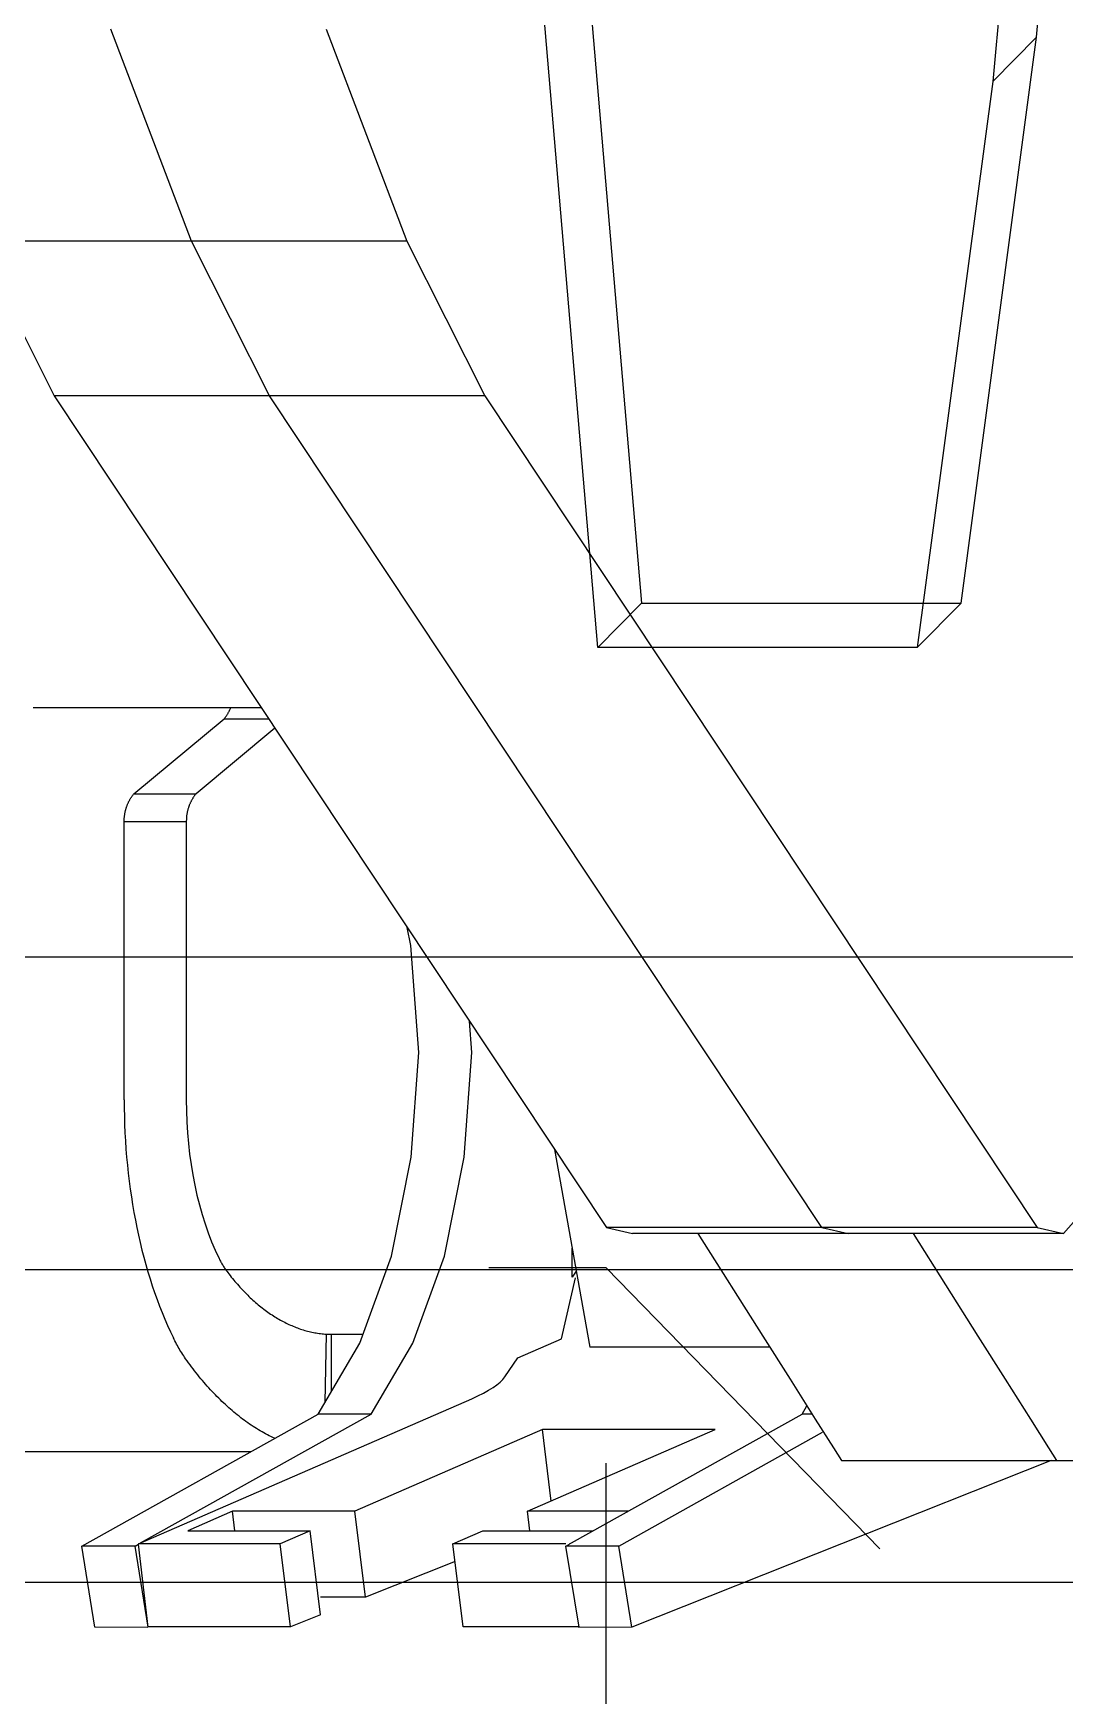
# Model space of a CAD drawing. Header units: millimetres. Extents: x 1084702 to 1166801, y 36632 to 124519.
# Drawn here: x 1098834.3 to 1098966.3, y 57523.3 to 57736 of the extents above; entities that cross this region are included whole.
import ezdxf

# ---------------------------------------------------------------- set-up
doc = ezdxf.new("R2010")
doc.units = ezdxf.units.MM
doc.header["$LTSCALE"] = 250
doc.linetypes.add('CENTER', pattern=[3, 2.5, -0.25, 0, -0.25])
doc.linetypes.add('DASHED', pattern=[0.75, 0.5, -0.25])
doc.layers.get('0').update_dxf_attribs({"color": 255})

# ---------------------------------------------------------------- blocks, each defined once
blk = doc.blocks.new('PK65002M m platform_top')
at = {"linetype": 'Continuous'}
for p, q in [((-10814.06, 3818.35), (-10760.38, 3839.68)), ((-10760.38, 3839.68), (-10753.59, 3839.69)), ((-10760.38, 3839.68), (-10758.74, 3829.28)), ((-10753.71, 3839.63), (-10738.8, 3839.63)), ((-10753.65, 3839.66), (-10751.96, 3829.28)), ((-10738.8, 3839.63), (-10737.5, 3828.99)), ((-10720.55, 3838.1), (-10716.71, 3839.63)), ((-10716.71, 3839.63), (-10715.41, 3828.99)), ((-10716.71, 3839.63), (-10698.59, 3839.63)), ((-10698.53, 3839.66), (-10697.29, 3829.02)), ((-10698.53, 3839.66), (-10696.84, 3829.28)), ((-10698.47, 3839.69), (-10691.68, 3839.68)), ((-10691.68, 3839.68), (-10690.05, 3829.28)), ((-10720.55, 3838.1), (-10719.23, 3827.32)), ((-10737.78, 3831.26), (-10726.3, 3835.82)), ((-10726.3, 3835.82), (-10724.96, 3824.83)), ((-10726.3, 3835.82), (-10720.55, 3835.82)), ((-10758.74, 3829.28), (-10784.8, 3814.71)), ((-10752.68, 3828.87), (-10782.18, 3812.38)), ((-10758.74, 3829.28), (-10751.96, 3829.28)), ((-10752.41, 3828.99), (-10752.68, 3828.87)), ((-10751.96, 3829.28), (-10752.42, 3829.02)), ((-10751.96, 3828.99), (-10737.5, 3828.99)), ((-10737.5, 3828.99), (-10741.33, 3827.32)), ((-10697.29, 3828.99), (-10739.91, 3810.42)), ((-10697.55, 3828.87), (-10727.05, 3812.38)), ((-10690.05, 3829.28), (-10720.27, 3812.38)), ((-10719.23, 3827.32), (-10715.41, 3828.99)), ((-10715.41, 3828.99), (-10697.29, 3828.99)), ((-10696.84, 3829.28), (-10697.29, 3829.02)), ((-10696.84, 3829.28), (-10690.05, 3829.28)), ((-10741.33, 3827.32), (-10755.45, 3827.32)), ((-10747.35, 3827.32), (-10747.05, 3824.83)), ((-10703.57, 3827.32), (-10719.23, 3827.32)), ((-10709.6, 3827.32), (-10709.29, 3824.83)), ((-10709.29, 3824.83), (-10703.57, 3827.32)), ((-10747.05, 3824.83), (-10771.04, 3814.38)), ((-10759.91, 3824.83), (-10747.05, 3824.83)), ((-10748.95, 3814.38), (-10724.96, 3824.83)), ((-10724.96, 3824.83), (-10709.29, 3824.83)), ((-10750.06, 3823.52), (-10748.95, 3814.38)), ((-10787.22, 3818.35), (-10842.34, 3818.35)), ((-10814.78, 3818.35), (-10813.74, 3816.71)), ((-10786.18, 3816.71), (-10787.22, 3818.35)), ((-10813.74, 3816.71), (-10811.43, 3813.04)), ((-10783.87, 3813.04), (-10786.18, 3816.71)), ((-10637.36, 3817.18), (-10711.7, 3817.18)), ((-10771.04, 3814.38), (-10748.95, 3814.38)), ((-10811.43, 3813.04), (-10808.19, 3807.91)), ((-10780.63, 3807.91), (-10783.87, 3813.04)), ((-10783.45, 3812.38), (-10782.18, 3812.38)), ((-10782.18, 3812.38), (-10782.78, 3811.32)), ((-10727.05, 3812.38), (-10720.27, 3812.38)), ((-10721.97, 3809.49), (-10721.97, 3802.18)), ((-10721.14, 3810.91), (-10721.31, 3802.16)), ((-10808.19, 3807.91), (-10804.71, 3802.4)), ((-10777.15, 3802.4), (-10780.63, 3807.91)), ((-10744.16, 3807.63), (-10745.8, 3805.19)), ((-10745.8, 3805.19), (-10751.39, 3802.76)), ((-10778.06, 3803.84), (-10755, 3803.84)), ((-10750.51, 3778.51), (-10755, 3803.84)), ((-10751.39, 3802.76), (-10753.2, 3794.95)), ((-10804.71, 3802.4), (-10796.41, 3789.26)), ((-10768.85, 3789.26), (-10777.15, 3802.4)), ((-10721.31, 3802.18), (-10726.02, 3802.18)), ((-10753.28, 3794.11), (-10752.76, 3794.85)), ((-10752.76, 3794.85), (-10752.76, 3791.17)), ((-10815.61, 3789.26), (-10818.51, 3786)), ((-10812.26, 3788.49), (-10815.61, 3789.26)), ((-10815.61, 3789.26), (-10760.49, 3789.26)), ((-10741.59, 3682.06), (-10812.26, 3788.49)), ((-10812.26, 3788.49), (-10757.14, 3788.49)), ((-10784.7, 3788.49), (-10788.05, 3789.26)), ((-10784.7, 3788.49), (-10714.03, 3682.06)), ((-10757.14, 3788.49), (-10760.49, 3789.26)), ((-10686.47, 3682.06), (-10757.14, 3788.49)), ((-10703.39, 3736.54), (-10703.39, 3772.18)), ((-10695.45, 3772.18), (-10695.45, 3736.54)), ((-10739.91, 3766.09), (-10739.62, 3762.1)), ((-10695.45, 3736.54), (-10703.39, 3736.54)), ((-10714.72, 3724.61), (-10704.64, 3733.01)), ((-10696.69, 3733.01), (-10708.23, 3723.4)), ((-10696.69, 3733.01), (-10704.64, 3733.01)), ((-10708.23, 3723.4), (-10713.92, 3723.4)), ((-10683.81, 3721.97), (-10712.97, 3721.97)), ((-10806.57, 3641.85), (-10796.91, 3714.29)), ((-10796.91, 3714.29), (-10802.51, 3708.61)), ((-10796.91, 3714.29), (-10756.04, 3714.29)), ((-10756.04, 3714.29), (-10761.64, 3708.61)), ((-10756.04, 3714.29), (-10747.98, 3619.69)), ((-10802.51, 3708.61), (-10812.17, 3636.16)), ((-10761.64, 3708.61), (-10802.51, 3708.61)), ((-10753.59, 3614.01), (-10761.64, 3708.61)), ((-10731.62, 3662.26), (-10741.59, 3682.06)), ((-10741.59, 3682.06), (-10686.47, 3682.06)), ((-10714.03, 3682.06), (-10704.06, 3662.26)), ((-10676.5, 3662.26), (-10686.47, 3682.06)), ((-10721.29, 3635.13), (-10731.62, 3662.26)), ((-10731.62, 3662.26), (-10676.5, 3662.26)), ((-10704.06, 3662.26), (-10693.73, 3635.13)), ((-10806.57, 3641.85), (-10812.17, 3636.16)), ((-10808.17, 3624.16), (-10806.57, 3641.85)), ((-10812.17, 3636.16), (-10813.77, 3618.48))]:
    blk.add_line(p, q, dxfattribs=at)
for points in [[(-10714.7, 3815.5), (-10714.69, 3815.49), (-10714.46, 3815.39), (-10714.23, 3815.27), (-10714, 3815.16), (-10713.77, 3815.04), (-10713.54, 3814.91), (-10713.31, 3814.79), (-10713.08, 3814.66), (-10712.85, 3814.53), (-10712.62, 3814.39), (-10712.39, 3814.25), (-10712.16, 3814.11), (-10711.94, 3813.96), (-10711.71, 3813.81), (-10711.48, 3813.66), (-10711.26, 3813.5), (-10711.03, 3813.34), (-10710.81, 3813.18), (-10710.59, 3813.02), (-10710.36, 3812.85), (-10710.14, 3812.67), (-10709.92, 3812.5), (-10709.7, 3812.32), (-10709.48, 3812.14), (-10709.26, 3811.95), (-10709.04, 3811.77), (-10708.82, 3811.57), (-10708.61, 3811.38), (-10708.39, 3811.18), (-10708.18, 3810.98), (-10707.96, 3810.78), (-10707.75, 3810.57), (-10707.54, 3810.36), (-10707.32, 3810.15), (-10707.11, 3809.94), (-10706.9, 3809.72), (-10706.69, 3809.5), (-10706.49, 3809.27), (-10706.28, 3809.04), (-10706.07, 3808.81), (-10705.87, 3808.58), (-10705.66, 3808.34), (-10705.46, 3808.11), (-10705.26, 3807.86), (-10705.06, 3807.62), (-10704.86, 3807.37), (-10704.66, 3807.12), (-10704.46, 3806.87), (-10704.27, 3806.61), (-10704.07, 3806.36), (-10703.88, 3806.09), (-10703.69, 3805.83), (-10703.5, 3805.56), (-10703.31, 3805.3)], [(-10727.05, 3812.38), (-10732.39, 3803.32), (-10736.43, 3792.16), (-10738.94, 3779.5), (-10739.91, 3766.09)], [(-10720.27, 3812.38), (-10725.61, 3803.32), (-10729.64, 3792.16), (-10732.16, 3779.5), (-10733.15, 3766.09)], [(-10703.31, 3805.3), (-10703.18, 3805.11), (-10703.06, 3804.93), (-10702.93, 3804.75), (-10702.81, 3804.56), (-10702.7, 3804.37), (-10702.58, 3804.19), (-10702.47, 3804)], [(-10702.47, 3804), (-10702.36, 3803.81), (-10702.25, 3803.61), (-10702.14, 3803.42), (-10702.04, 3803.23), (-10701.94, 3803.03), (-10701.84, 3802.83), (-10701.74, 3802.63)], [(-10721.31, 3802.16), (-10721.44, 3802.16), (-10721.57, 3802.17), (-10721.71, 3802.17), (-10721.84, 3802.18), (-10721.97, 3802.18)], [(-10708.69, 3794.26), (-10708.84, 3794.45), (-10708.99, 3794.65), (-10709.15, 3794.85), (-10709.31, 3795.04), (-10709.46, 3795.23), (-10709.62, 3795.41), (-10709.78, 3795.6), (-10709.94, 3795.78), (-10710.1, 3795.96), (-10710.26, 3796.14), (-10710.42, 3796.32), (-10710.58, 3796.49), (-10710.75, 3796.66), (-10710.91, 3796.83), (-10711.08, 3797), (-10711.25, 3797.16), (-10711.41, 3797.33), (-10711.58, 3797.49), (-10711.75, 3797.64), (-10711.92, 3797.8), (-10712.09, 3797.95), (-10712.26, 3798.1), (-10712.43, 3798.25), (-10712.6, 3798.39), (-10712.78, 3798.53), (-10712.95, 3798.67), (-10713.12, 3798.81), (-10713.3, 3798.94), (-10713.47, 3799.08), (-10713.65, 3799.2), (-10713.83, 3799.33), (-10714, 3799.46), (-10714.18, 3799.58), (-10714.36, 3799.7), (-10714.54, 3799.81), (-10714.71, 3799.93), (-10714.89, 3800.04), (-10715.07, 3800.14), (-10715.25, 3800.25), (-10715.43, 3800.35), (-10715.62, 3800.45), (-10715.8, 3800.55), (-10715.98, 3800.64), (-10716.16, 3800.74), (-10716.34, 3800.82), (-10716.52, 3800.91), (-10716.71, 3800.99), (-10716.89, 3801.07), (-10717.07, 3801.15), (-10717.26, 3801.23), (-10717.44, 3801.3), (-10717.62, 3801.37), (-10717.81, 3801.44), (-10717.99, 3801.5), (-10718.18, 3801.56), (-10718.36, 3801.62), (-10718.54, 3801.67), (-10718.73, 3801.73), (-10718.91, 3801.77), (-10719.1, 3801.82), (-10719.28, 3801.87), (-10719.47, 3801.91), (-10719.65, 3801.94), (-10719.84, 3801.98), (-10720.02, 3802.01), (-10720.2, 3802.04), (-10720.39, 3802.07), (-10720.57, 3802.09), (-10720.76, 3802.11), (-10720.94, 3802.13), (-10721.12, 3802.14), (-10721.31, 3802.16)], [(-10708.09, 3793.39), (-10708.16, 3793.5), (-10708.23, 3793.61), (-10708.3, 3793.72), (-10708.38, 3793.83), (-10708.45, 3793.94), (-10708.53, 3794.04), (-10708.61, 3794.15), (-10708.69, 3794.26)], [(-10707.59, 3792.48), (-10707.64, 3792.58), (-10707.7, 3792.7), (-10707.76, 3792.81), (-10707.82, 3792.93), (-10707.89, 3793.05), (-10707.95, 3793.16), (-10708.02, 3793.28), (-10708.09, 3793.39)], [(-10733.15, 3766.09), (-10732.13, 3752.43), (-10731.66, 3750.13)], [(-10704.64, 3733.01), (-10704.59, 3733.06), (-10704.54, 3733.12), (-10704.5, 3733.17), (-10704.46, 3733.23), (-10704.41, 3733.29), (-10704.37, 3733.35), (-10704.33, 3733.41), (-10704.29, 3733.47), (-10704.25, 3733.53), (-10704.21, 3733.59), (-10704.17, 3733.65), (-10704.14, 3733.71), (-10704.1, 3733.78), (-10704.07, 3733.84), (-10704.03, 3733.91), (-10704, 3733.97), (-10703.96, 3734.04), (-10703.93, 3734.11), (-10703.9, 3734.17), (-10703.87, 3734.24), (-10703.84, 3734.31), (-10703.81, 3734.38), (-10703.78, 3734.45), (-10703.76, 3734.52), (-10703.73, 3734.59), (-10703.71, 3734.66), (-10703.68, 3734.73), (-10703.66, 3734.8), (-10703.64, 3734.88), (-10703.61, 3734.95), (-10703.59, 3735.02), (-10703.58, 3735.1), (-10703.56, 3735.17), (-10703.54, 3735.24), (-10703.52, 3735.32), (-10703.51, 3735.39), (-10703.49, 3735.47), (-10703.48, 3735.55), (-10703.47, 3735.62), (-10703.46, 3735.7), (-10703.44, 3735.77), (-10703.43, 3735.85), (-10703.43, 3735.93), (-10703.42, 3736), (-10703.41, 3736.08), (-10703.41, 3736.16), (-10703.4, 3736.23), (-10703.4, 3736.31), (-10703.4, 3736.39), (-10703.39, 3736.47), (-10703.39, 3736.54)], [(-10695.45, 3736.54), (-10695.45, 3736.47), (-10695.45, 3736.39), (-10695.45, 3736.31), (-10695.45, 3736.24), (-10695.46, 3736.16), (-10695.46, 3736.08), (-10695.47, 3736), (-10695.48, 3735.93), (-10695.49, 3735.85), (-10695.5, 3735.78), (-10695.51, 3735.7), (-10695.52, 3735.62), (-10695.53, 3735.55), (-10695.54, 3735.47), (-10695.56, 3735.4), (-10695.57, 3735.32), (-10695.59, 3735.25), (-10695.61, 3735.17), (-10695.63, 3735.1), (-10695.64, 3735.03), (-10695.66, 3734.95), (-10695.69, 3734.88), (-10695.71, 3734.81), (-10695.73, 3734.74), (-10695.76, 3734.67), (-10695.78, 3734.59), (-10695.81, 3734.52), (-10695.83, 3734.45), (-10695.86, 3734.38), (-10695.89, 3734.31), (-10695.92, 3734.25), (-10695.95, 3734.18), (-10695.98, 3734.11), (-10696.01, 3734.04), (-10696.05, 3733.98), (-10696.08, 3733.91), (-10696.11, 3733.85), (-10696.15, 3733.78), (-10696.19, 3733.72), (-10696.22, 3733.65), (-10696.26, 3733.59), (-10696.3, 3733.53), (-10696.34, 3733.47), (-10696.38, 3733.41), (-10696.42, 3733.35), (-10696.47, 3733.29), (-10696.51, 3733.23), (-10696.55, 3733.17), (-10696.6, 3733.12), (-10696.64, 3733.06), (-10696.69, 3733.01)], [(-10708.23, 3723.4), (-10708.27, 3723.34), (-10708.32, 3723.29), (-10708.36, 3723.23), (-10708.41, 3723.17), (-10708.45, 3723.12), (-10708.49, 3723.06), (-10708.53, 3723), (-10708.57, 3722.94), (-10708.61, 3722.88), (-10708.65, 3722.81), (-10708.69, 3722.75), (-10708.73, 3722.69), (-10708.76, 3722.62), (-10708.8, 3722.56), (-10708.84, 3722.49), (-10708.87, 3722.43), (-10708.9, 3722.36), (-10708.93, 3722.3), (-10708.97, 3722.23), (-10709, 3722.16), (-10709.03, 3722.09), (-10709.05, 3722.02), (-10709.07, 3721.97)]]:
    blk.add_lwpolyline(points, dxfattribs=at)
for centre, major_axis, ratio, start_param, end_param in [((-10714.47, 3810.42), (29.99, 3.81), 0.192789, 2.558581, 2.973969), ((-10719.29, 3772.18), (0, 45), 0.529922, -1.570796, -0.827352), ((-10719.29, 3772.18), (0, 30), 0.529922, -1.570796, -0.827352)]:
    blk.add_ellipse(centre, major_axis=major_axis, ratio=ratio, start_param=start_param, end_param=end_param, dxfattribs=at)
blk = doc.blocks.new('1-deck_B4_1')
at = {"linetype": 'CENTER'}
blk.add_line((79862.13, 23169.21), (81376.26, 23169.21), dxfattribs=at)
for q in [(81129.59, 23169.42), (81179.59, 23133.48)]:
    blk.add_line((81144.59, 23169.42), q)
blk.add_lwpolyline([(79929.59, 23129.21), (81329.59, 23129.21), (81329.59, 23209.21), (79929.59, 23209.21)], close=True)
at = {"linetype": 'DASHED'}
blk.add_lwpolyline([(81144.59, 23019.42), (81144.59, 23169.42)], dxfattribs=at)
at = {"linetype": 'CENTER', "rotation": 180}
blk.add_blockref('PK65002M m platform_top', (70387.47, 26963.11), dxfattribs=at)

msp = doc.modelspace()

# ---------------------------------------------------------------- block references
msp.add_blockref('1-deck_B4_1', (1017763.01, 34408.58))

doc.saveas('drawing.dxf')
